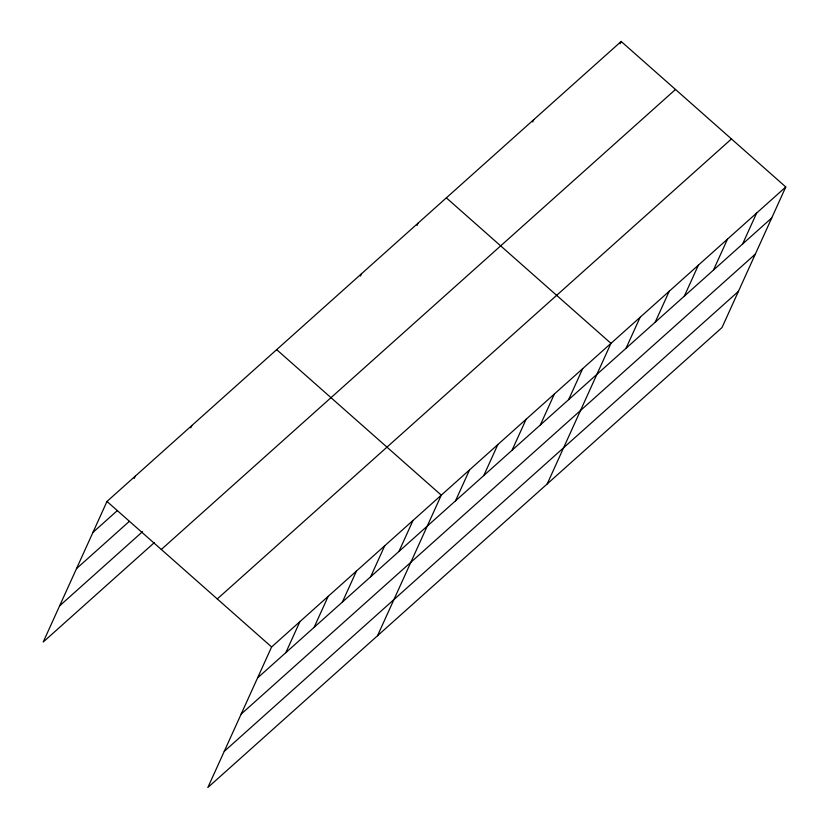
<?xml version="1.0" encoding="UTF-8"?>
<svg xmlns="http://www.w3.org/2000/svg" width="829" height="829" viewBox="0 0 829 829"><rect width="100%" height="100%" fill="white"/><g stroke="black" fill="none" stroke-linecap="round" stroke-linejoin="round"><path stroke-width="1.24" d="M785.788 186.971L271.601 646.962L207.83 787.55L722.018 327.548L785.788 186.971L621.17 41.45L106.982 501.452L43.212 642.029L154.443 542.518M134.225 478.437L135.262 476.147M190.784 427.847L191.82 425.546M360.46 276.047L361.506 273.746M417.028 225.447L418.065 223.146M285.829 652.641L299.88 621.667M532.715 121.946L533.762 119.645M314.108 627.346L328.17 596.362M342.398 602.041L356.449 571.067M370.677 576.746L384.729 545.762M620.123 43.74L621.17 41.45M398.956 551.44L413.008 520.467M377.516 635.75L441.287 495.162L276.668 349.651M455.515 500.84L469.566 469.867M483.794 475.545L497.846 444.562M512.073 450.24L526.125 419.267M540.353 424.945L554.404 393.962M568.632 399.64L582.683 368.667M547.192 483.949L610.963 343.361L446.344 197.851M626.05 348.273L640.102 317.3M655.19 322.212L669.241 291.228M684.329 296.14L698.381 265.166M713.458 270.078L727.51 239.104M742.597 244.016L756.649 213.032M92.931 532.425L117.438 510.498M76.527 568.601L129.314 521.368M59.615 605.864L142.578 531.648M161.313 549.472L675.49 89.47M217.281 598.942L731.468 138.951M257.55 677.946L771.737 217.944M241.146 714.111L755.333 254.12M224.244 751.375L738.421 291.383M106.982 501.452L271.601 646.962"/></g></svg>
